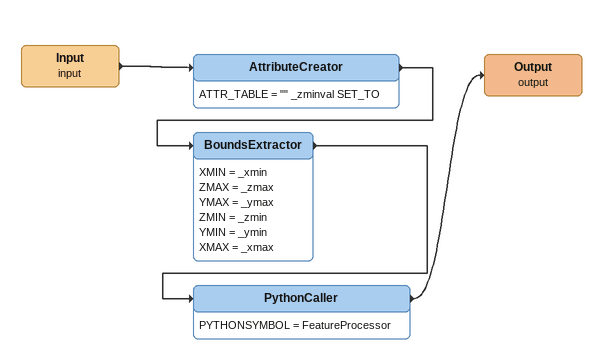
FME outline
Input (input)
    -> AttributeCreator
AttributeCreator
    ATTR_TABLE = "" _zminval SET_TO
    -> BoundsExtractor
BoundsExtractor
    XMIN = _xmin
    ZMAX = _zmax
    YMAX = _ymax
    ZMIN = _zmin
    YMIN = _ymin
    XMAX = _xmax
    -> PythonCaller
PythonCaller
    PYTHONSYMBOL = FeatureProcessor
    -> Output (output)
Output (output)
